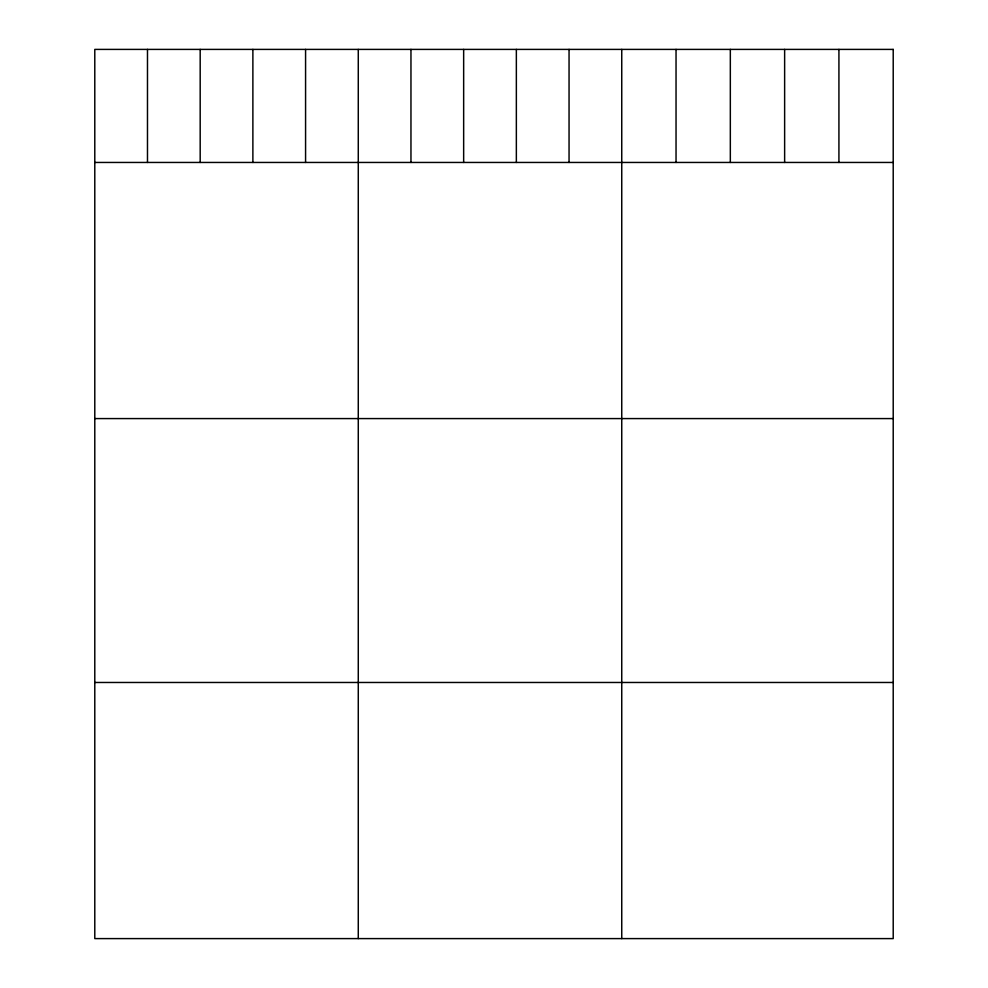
<?xml version="1.0" encoding="UTF-8"?>
<svg xmlns="http://www.w3.org/2000/svg" width="988" height="988" viewBox="0 0 988 988"><rect width="100%" height="100%" fill="white"/><g stroke="black" fill="none" stroke-linecap="round" stroke-linejoin="round"><path stroke-width="1.48" d="M94.786 162.452L893.214 162.452M94.786 418.579L893.214 418.579M94.786 682.473L893.214 682.473M838.923 49.4L838.923 162.452M784.633 49.4L784.633 162.452M730.33 49.4L730.33 162.452M676.039 49.4L676.039 162.452M621.748 49.4L621.748 938.6M569.051 49.4L569.051 162.452M516.354 49.4L516.354 162.452M463.656 49.4L463.656 162.452M410.959 49.4L410.959 162.452M358.274 49.4L358.274 938.6M305.576 49.4L305.576 162.452M252.879 49.4L252.879 162.452M200.181 49.4L200.181 162.452M147.484 49.4L147.484 162.452M893.214 49.4L94.786 49.4L94.786 938.6L893.214 938.6L893.214 49.4"/></g></svg>
